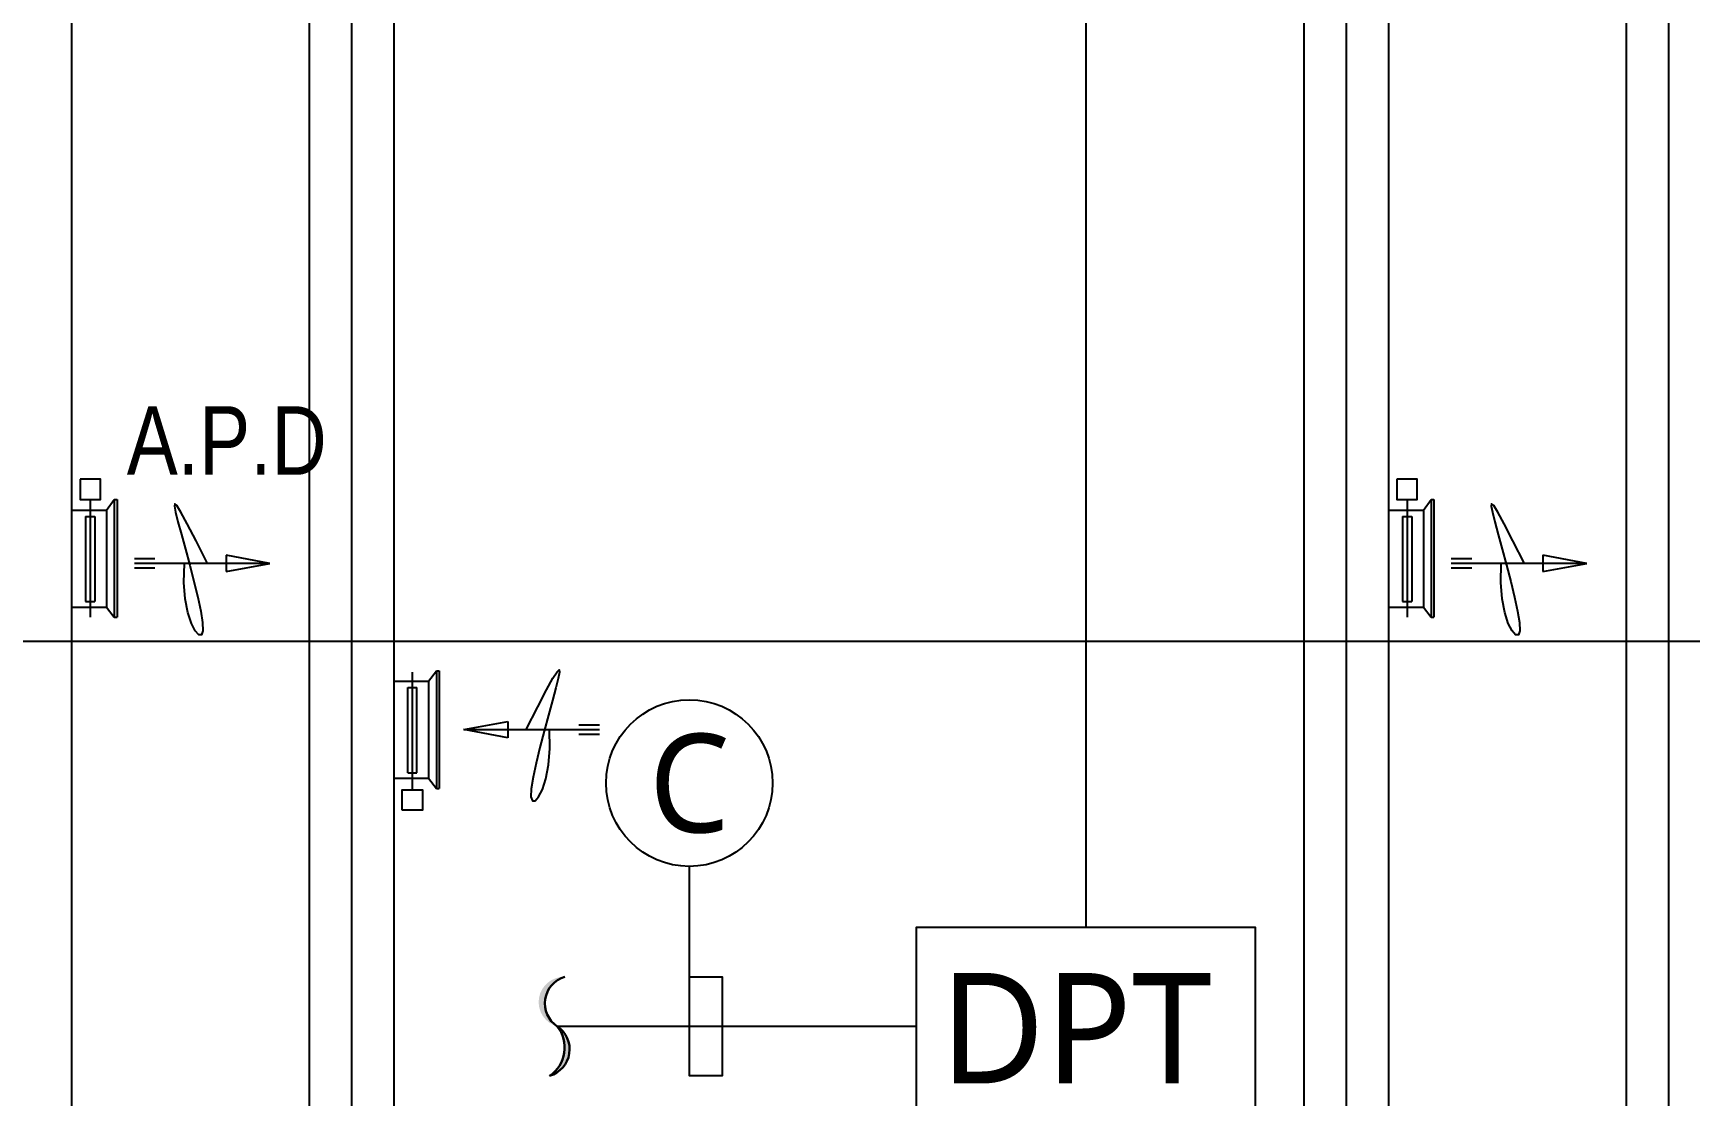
# Model space of a CAD drawing. Header units: millimetres. Extents: x 8533 to 164433, y 5768 to 115327.
# Drawn here: x 105573 to 114985, y 30692 to 36729 of the extents above; entities that cross this region are included whole.
import ezdxf
from ezdxf.enums import TextEntityAlignment as Align

# ---------------------------------------------------------------- set-up
doc = ezdxf.new("R2010")
doc.units = ezdxf.units.MM
doc.header["$LTSCALE"] = 250
doc.linetypes.add('HIDDENX2', pattern=[19.05, 12.7, -6.35])
for name, color, linetype in [('03_G_ENP_문자', 2, 'Continuous'), ('05_G-ENP_치수', 1, 'Continuous'), ('06_G-ENP_심볼', 3, 'Continuous'), ('ARC', 8, 'Continuous'), ('OUT', 4, 'Continuous'), ('p', 3, 'Continuous'), ('st', 4, 'Continuous'), ('전실제연_인버터', 3, 'Continuous')]:
    doc.layers.add(name, color=color, linetype=linetype)
doc.layers.add('10_G-ENP_매립관', color=80, linetype='HIDDENX2', lineweight=30)
doc.styles.add('G-ENP', font='')
doc.styles.add('STYLE1', font='arial.ttf')
doc.styles.get('G-ENP').set_extended_font_data('Malgun Gothic')

# ---------------------------------------------------------------- blocks, each defined once
blk = doc.blocks.new('DPT-9')
at = {"layer": '06_G-ENP_심볼', "elevation": 0}
blk.add_lwpolyline([(1925, -1126), (-1925, -1126), (-1925, 1126), (1925, 1126)], close=True, dxfattribs=at)
blk.add_lwpolyline([(1925, -1126), (-1925, -1126), (-1925, 1126), (1925, 1126)], close=True, dxfattribs=at)
at = {"style": 'G-ENP'}
blk.add_text('DPT', height=1255.4, dxfattribs=at).set_placement((-112, -21, 0), align=Align.MIDDLE_CENTER)
at = {"layer": '06_G-ENP_심볼', "color": 0, "style": 'G-ENP'}
blk.add_text('DPT', height=1255.4, dxfattribs=at).set_placement((-112, -21, 0), align=Align.MIDDLE_CENTER)
blk = doc.blocks.new('G-ENP 물결')
at = {"layer": '10_G-ENP_매립관', "linetype": 'ByBlock'}
h = blk.add_hatch(color=256, dxfattribs=at)
h.paths.add_polyline_path([(61, -399, -0.641696), (0, 0, 0.892931)])
h.paths.add_polyline_path([(0, 0, 0.641696), (-61, 399, -0.435564)])
blk.add_lwpolyline([(-61, 399, -0.641696), (0, 0, 0.641696), (61, -399, 0.641696)], format="xyb", dxfattribs=at)
blk.add_arc((-216, 171), 276, 321.6941, 55.8389, dxfattribs=at)

msp = doc.modelspace()

# ---------------------------------------------------------------- linework, layer by layer
at = {"layer": '05_G-ENP_치수', "ltscale": 0.5, "elevation": 0}
msp.add_lwpolyline([(109300.8, 31995.8), (109300.8, 30807.1), (109489.7, 30807.1), (109489.7, 31367.1), (109300.8, 31367.1)], dxfattribs=at)
at = {"layer": '05_G-ENP_치수'}
msp.add_circle((109300.8, 32468.9), 473.1, dxfattribs=at)
at = {"layer": 'ARC'}
msp.add_line((19210.6, 33274.2), (124753.6, 33274.2), dxfattribs=at)
at = {"layer": 'OUT'}
for p, q in [((105897.1, 34079.4), (105897.1, 33411.2)), ((105989.3, 34019.6), (106033.9, 34079.4)), ((106033.9, 34079.4), (106049.5, 34079.4)), ((106033.9, 34079.4), (106033.9, 33411.2)), ((106049.5, 34079.4), (106049.5, 33411.2)), ((113379.2, 34079.4), (113379.2, 33411.2)), ((113471.4, 34019.6), (113516.1, 34079.4)), ((113516.1, 34079.4), (113531.7, 34079.4)), ((113516.1, 34079.4), (113516.1, 33411.2)), ((113531.7, 34079.4), (113531.7, 33411.2)), ((105793, 34019.6), (105989.3, 34019.6)), ((105871.1, 33983.2), (105871.1, 33499.6)), ((105871.1, 33983.2), (105923.1, 33983.2)), ((105923.1, 33983.2), (105923.1, 33499.6)), ((105989.3, 34019.6), (105989.3, 33468.4)), ((113275.1, 34019.6), (113471.4, 34019.6)), ((113353.2, 33983.2), (113353.2, 33499.6)), ((113353.2, 33983.2), (113405.2, 33983.2)), ((113405.2, 33983.2), (113405.2, 33499.6)), ((113471.4, 34019.6), (113471.4, 33468.4)), ((105793, 33468.4), (105989.3, 33468.4)), ((105871.1, 33499.6), (105923.1, 33499.6)), ((105989.3, 33468.4), (106033.9, 33411.2)), ((113275.1, 33468.4), (113471.4, 33468.4)), ((113353.2, 33499.6), (113405.2, 33499.6)), ((113471.4, 33468.4), (113516.1, 33411.2)), ((106033.9, 33411.2), (106049.5, 33411.2)), ((113516.1, 33411.2), (113531.7, 33411.2)), ((107623.5, 33047.3), (107819.8, 33047.3)), ((107727.5, 32431.1), (107727.5, 33099.3)), ((107819.8, 33047.3), (107864.4, 33107.1)), ((107819.8, 33047.3), (107819.8, 32496.1)), ((107864.4, 33107.1), (107880, 33107.1)), ((107864.4, 33107.1), (107864.4, 32438.9)), ((107880, 33107.1), (107880, 32438.9)), ((107701.5, 33010.9), (107753.6, 33010.9)), ((107701.5, 32527.3), (107701.5, 33010.9)), ((107753.6, 32527.3), (107753.6, 33010.9)), ((107623.5, 32496.1), (107819.8, 32496.1)), ((107701.5, 32527.3), (107753.6, 32527.3)), ((107819.8, 32496.1), (107864.4, 32438.9)), ((107864.4, 32438.9), (107880, 32438.9))]:
    msp.add_line(p, q, dxfattribs=at)
at = {"layer": 'OUT', "elevation": 0}
for points in [[(105839.3, 34194.9), (105839.3, 34079.4), (105954.8, 34079.4), (105954.8, 34194.9)], [(113321.4, 34194.9), (113321.4, 34079.4), (113437, 34079.4), (113437, 34194.9)], [(107669.8, 32315.6), (107669.8, 32431.1), (107785.3, 32431.1), (107785.3, 32315.6)]]:
    msp.add_lwpolyline(points, close=True, dxfattribs=at)
msp.add_lwpolyline([(113437, 34194.9), (113321.4, 34194.9)], dxfattribs=at)
at = {"layer": 'p', "color": 4, "linetype": 'Continuous'}
for p, q in [((107142.9, 16846.5), (107142.9, 94152.9)), ((107623.5, 16846.5), (107623.5, 93679)), ((105793, 15017.4), (105793, 91125.6)), ((114625, 16846.5), (114625, 56600.5)), ((112794.5, 15017.4, 0), (112794.5, 47994.6)), ((113275.1, 15017.4, 0), (113275.1, 47994.6))]:
    msp.add_line(p, q, dxfattribs=at)
at = {"layer": 'p', "color": 1}
for p, q in [((107383.2, 16846.5), (107383.2, 93916)), ((114865.3, 16846.5), (114865.3, 56363.6)), ((113034.8, 15017.4, 0), (113034.8, 47994.6)), ((106264.4, 33742.2), (106147.7, 33742.2)), ((106917.2, 33716.3), (106147.7, 33716.3)), ((113746.6, 33742.2), (113629.8, 33742.2)), ((114399.4, 33716.3), (113629.8, 33716.3)), ((106264.4, 33690.4), (106147.7, 33690.4)), ((113746.6, 33690.4), (113629.8, 33690.4)), ((108020.5, 32773), (108790.1, 32773)), ((108673.3, 32798.9), (108790.1, 32798.9)), ((108673.3, 32747.1), (108790.1, 32747.1))]:
    msp.add_line(p, q, dxfattribs=at)
at = {"layer": 'p', "color": 1, "linetype": 'Continuous'}
for p, q in [((106668.5, 33762.7), (106668.5, 33669.9)), ((106917.2, 33716.3), (106668.5, 33762.7)), ((106668.5, 33669.9), (106917.2, 33716.3)), ((114150.7, 33762.7), (114150.7, 33669.9)), ((114399.4, 33716.3), (114150.7, 33762.7)), ((114150.7, 33669.9), (114399.4, 33716.3)), ((108020.5, 32773), (108269.2, 32819.4)), ((108269.2, 32726.6), (108020.5, 32773)), ((108269.2, 32819.4), (108269.2, 32726.6))]:
    msp.add_line(p, q, dxfattribs=at)
at = {"layer": 'p', "color": 1}
for points in [[(106563.9, 33716.3), (106498, 33845.7), (106447.8, 33942), (106411.8, 34007.6), (106388.7, 34044.7), (106376.9, 34055.5), (106375.1, 34042.2), (106381.8, 34007), (106395.6, 33952.3), (106414.8, 33880.7), (106437.7, 33797), (106462.2, 33706.4), (106486.2, 33614.1), (106507.7, 33525.5), (106524.6, 33445.8), (106535, 33380.2), (106536.8, 33334), (106528.9, 33311.3), (106513.3, 33311.8), (106493.2, 33333.9), (106471.7, 33376.1), (106451.7, 33437), (106436.4, 33514.9), (106428.8, 33608.6), (106431.9, 33716.3)], [(106563.9, 33716.3), (106498, 33845.7), (106447.8, 33942), (106411.8, 34007.6), (106388.7, 34044.7), (106376.9, 34055.5), (106375.1, 34042.2), (106381.8, 34007), (106395.6, 33952.3), (106414.8, 33880.7), (106437.7, 33797), (106462.2, 33706.4), (106486.2, 33614.1), (106507.7, 33525.5), (106524.6, 33445.8), (106535, 33380.2), (106536.8, 33334), (106528.9, 33311.3), (106513.3, 33311.8), (106493.2, 33333.9), (106471.7, 33376.1), (106451.7, 33437), (106436.4, 33514.9), (106428.8, 33608.6), (106431.9, 33716.3)], [(114046, 33716.3), (113980.1, 33845.7), (113929.9, 33942), (113894, 34007.6), (113870.8, 34044.7), (113859.1, 34055.5), (113857.2, 34042.2), (113863.9, 34007), (113877.7, 33952.3), (113897, 33880.7), (113919.9, 33797), (113944.3, 33706.4), (113968.3, 33614.1), (113989.8, 33525.5), (114006.8, 33445.8), (114017.2, 33380.2), (114019, 33334), (114011, 33311.3), (113995.4, 33311.8), (113975.4, 33333.9), (113953.8, 33376.1), (113933.9, 33437), (113918.6, 33514.9), (113910.9, 33608.6), (113914.1, 33716.3)], [(108373.9, 32773), (108439.8, 32902.4), (108490, 32998.7), (108525.9, 33064.3), (108549.1, 33101.4), (108560.8, 33112.2), (108562.7, 33098.9), (108556, 33063.8), (108542.2, 33009), (108522.9, 32937.4), (108500, 32853.7), (108475.6, 32763.1), (108451.6, 32670.8), (108430.1, 32582.2), (108413.1, 32502.5), (108402.7, 32436.9), (108400.9, 32390.7), (108408.9, 32368), (108424.5, 32368.5), (108444.5, 32390.6), (108466.1, 32432.8), (108486, 32493.7), (108501.3, 32571.6), (108509, 32665.3), (108505.8, 32773)]]:
    msp.add_lwpolyline(points, dxfattribs=at)
at = {"layer": '전실제연_인버터'}
for p, q in [((111553.7, 43904.4, 0), (111553.7, 31649.9, 0)), ((110591.3, 31087.1), (108550.2, 31087.1))]:
    msp.add_line(p, q, dxfattribs=at)

# ---------------------------------------------------------------- block references
at = {"layer": '06_G-ENP_심볼', "color": 0, "xscale": 0.5, "yscale": 0.5, "zscale": 0.5}
msp.add_blockref('DPT-9', (111553.7, 31087.1), dxfattribs=at)
at = {"layer": '10_G-ENP_매립관', "linetype": 'ByBlock', "xscale": -0.7033806500953133, "yscale": 0.7033806500953133, "zscale": 0.7033806500953133, "rotation": 180}
msp.add_blockref('G-ENP 물결', (108550.2, 31087.1), dxfattribs=at)

# ---------------------------------------------------------------- texts
at = {"layer": '03_G_ENP_문자', "color": 0, "style": 'G-ENP'}
msp.add_text('C', height=560, rotation=360, dxfattribs=at).set_placement((109300.8, 32468.9), align=Align.MIDDLE)
at = {"layer": 'st', "color": 2, "style": 'STYLE1', "width": 0.8}
msp.add_text('A.P.D', height=389.35, dxfattribs=at).set_placement((106104.5, 34220.1))

doc.saveas('drawing.dxf')
